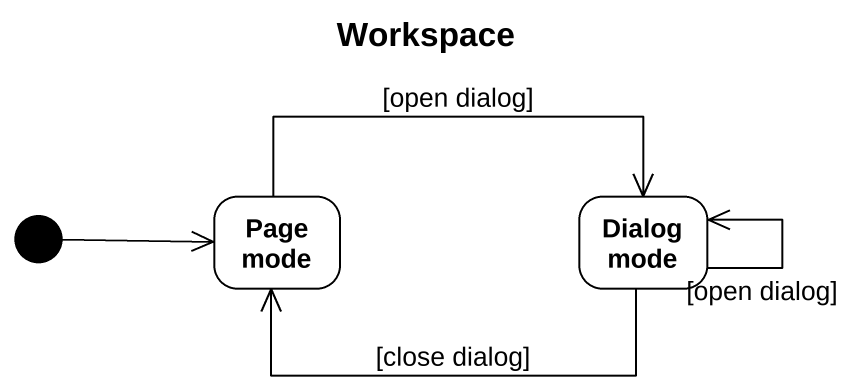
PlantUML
@startuml
title Workspace
hide empty description
state "Page mode" as Page_mode
state "Dialog mode" as Dialog_mode
[*] -right-> Page_mode
Page_mode -right-> Dialog_mode : [open dialog]
Dialog_mode -left-> Page_mode : [close dialog]
Dialog_mode --> Dialog_mode : [open dialog]
@enduml
